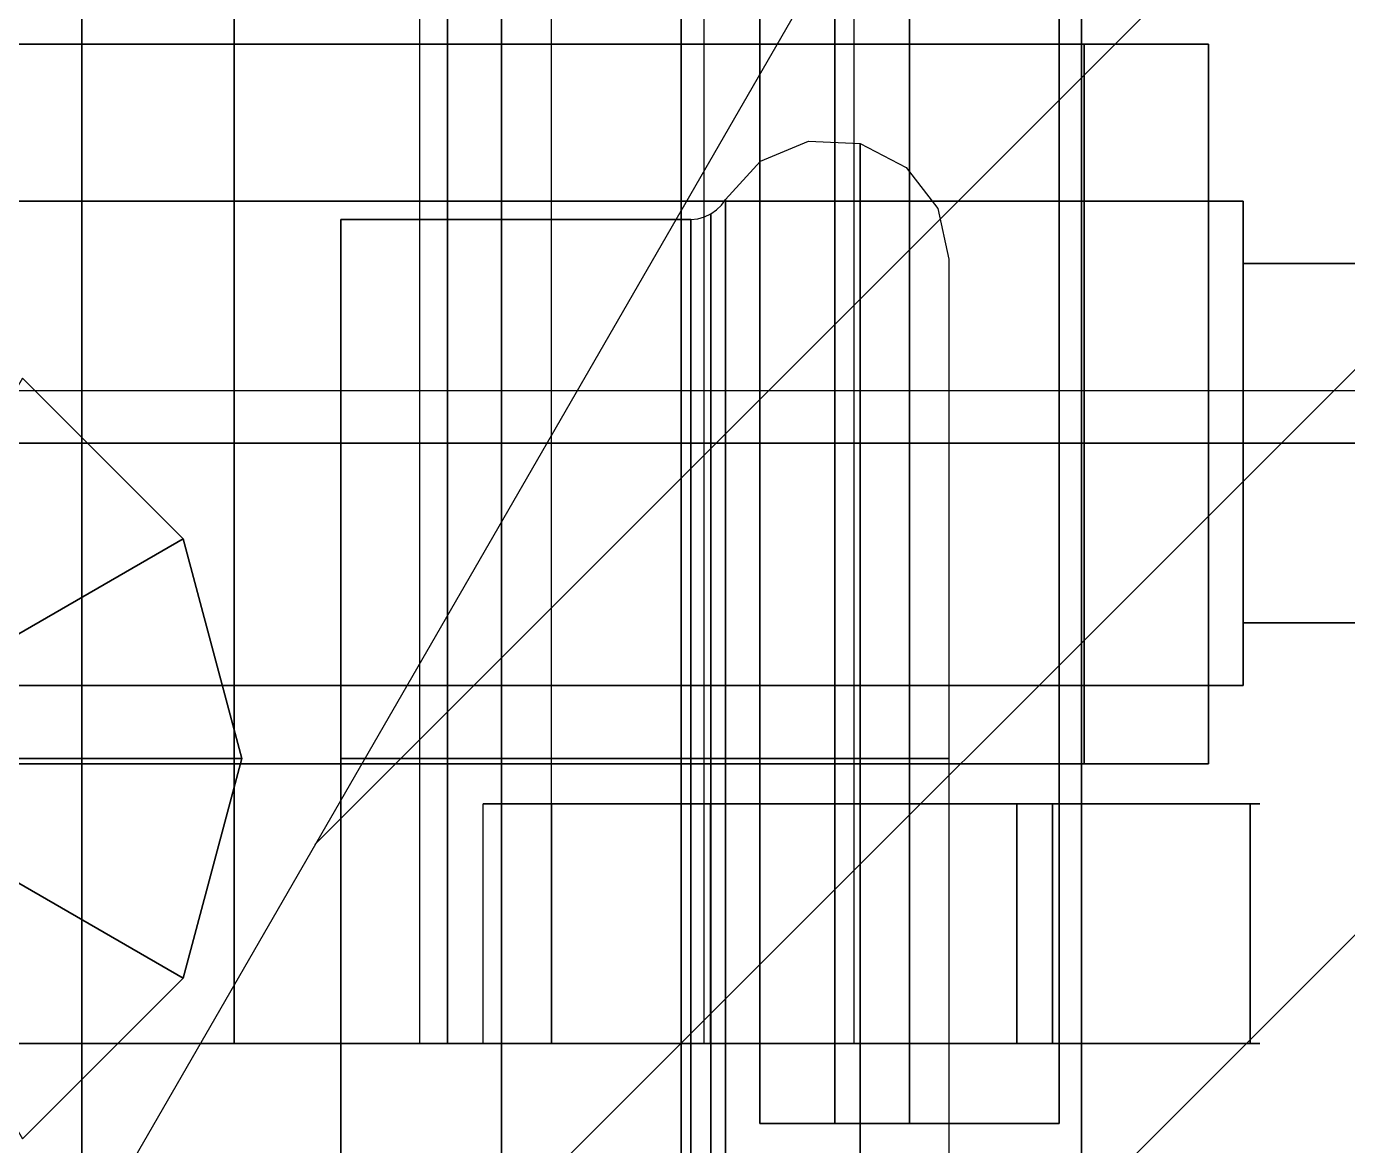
# Model space of a CAD drawing. Extents: x -1 to 1387, y -679 to 1.
# Drawn here: x 1204.41 to 1237.48, y -306.91 to -278.91 of the extents above; entities that cross this region are included whole.
import ezdxf

# ---------------------------------------------------------------- set-up
doc = ezdxf.new("R2010")
doc.units = 0
for name, color, linetype in [('PQ_200_3D', 1, 'Continuous'), ('PQ_204_3D', 7, 'Continuous'), ('PQ_BLUE_3D', 5, 'Continuous'), ('PQ_CON_CONDENSATION_INT', 7, 'Continuous'), ('PQ_CON_STEAM_INT', 7, 'Continuous')]:
    doc.layers.add(name, color=color, linetype=linetype)

# ---------------------------------------------------------------- blocks, each defined once
blk = doc.blocks.new('*X0')
at = {"color": 0}
for p, q in [((256.3393, 2206.5398), (262.8134, 2213.0139)), ((254.4075, 2203.1938), (263.331, 2212.1173)), ((255.2615, 2202.6336), (263.8487, 2211.2207))]:
    blk.add_line(p, q, dxfattribs=at)
blk = doc.blocks.new('CONDENSATION')
at = {"elevation": 1.1912}
blk.add_lwpolyline([(0, 2.5667), (-2.9445, -2.5333), (2.9445, -2.5333)], close=True, dxfattribs=at)
at = {"xscale": 0.4000000000000909, "yscale": 0.3999999999999773, "zscale": 0.4}
blk.add_blockref('*X0', (-104.5781, -883.5868, 1.1912), dxfattribs=at)
blk = doc.blocks.new('STEAM')
at = {"elevation": 0.0135}
blk.add_lwpolyline([(0, 2.5683), (-2.9445, -2.5317), (2.9445, -2.5317)], close=True, dxfattribs=at)

msp = doc.modelspace()

# ---------------------------------------------------------------- linework, layer by layer
at = {"layer": 'PQ_200_3D', "extrusion": (0, -1, 0)}
msp.add_circle((1226.513, 804.824, 306.353), 3.746, dxfattribs=at)
at = {"layer": 'PQ_200_3D'}
for points in [[(963.981, -224.719, 898.837), (1263.691, -224.719, 898.837), (1263.691, -589.719, 898.837), (963.981, -589.719, 898.837)], [(1263.691, -224.719, 848.886), (963.981, -224.719, 848.886), (963.981, -589.719, 848.886), (1263.691, -589.719, 848.886)], [(1224.64, -270.353, 801.58), (1226.513, -270.353, 801.078), (1226.513, -306.353, 801.078), (1224.64, -306.353, 801.58)], [(1217.556, -272.353, 786.849), (1214.247, -272.353, 774.496), (1214.247, -304.353, 774.496), (1217.556, -304.353, 786.849)], [(1225.117, -304.353, 784.188), (1221.371, -304.353, 770.207), (1221.371, -272.353, 770.207), (1225.117, -272.353, 784.188)], [(1217.556, -278.353, 786.849), (1225.117, -278.353, 784.188), (1225.117, -298.353, 784.188), (1217.556, -298.353, 786.849)], [(1233.992, -279.353, 809.54), (1123.026, -279.353, 836.582), (1123.026, -297.353, 836.582), (1233.992, -297.353, 809.54)], [(1189.02, -279.353, 808.16), (1230.888, -279.353, 797.957), (1230.888, -297.353, 797.957), (1189.02, -297.353, 808.16)], [(1230.888, -279.353, 797.957), (1233.992, -279.353, 809.54), (1233.992, -297.353, 809.54), (1230.888, -297.353, 797.957)], [(1234.863, -289.336, 746.485), (1196.821, -289.336, 746.485), (1196.821, -283.281, 742.988), (1234.863, -283.281, 742.988)], [(1234.863, -283.281, 742.988), (1196.821, -283.281, 742.988), (1196.821, -283.281, 735.996), (1234.863, -283.281, 735.996)], [(1234.863, -283.281, 735.996), (1196.821, -283.281, 735.996), (1196.821, -289.336, 732.5), (1234.863, -289.336, 732.5)], [(1234.863, -289.336, 739.492), (1234.863, -289.336, 746.485), (1234.863, -283.281, 742.988), (1234.863, -289.337, 739.492)], [(1234.863, -289.337, 739.492), (1234.863, -283.281, 742.988), (1234.863, -283.281, 735.996), (1234.863, -289.337, 739.492)], [(1234.863, -289.337, 739.492), (1234.863, -283.281, 735.996), (1234.863, -289.336, 732.5), (1234.863, -289.336, 739.493)], [(1212.283, -297.219, 389.372), (1212.283, -285.54, 382.629), (1212.283, -283.733, 389.372), (1212.283, -297.219, 389.372)], [(1212.283, -297.219, 389.372), (1212.283, -283.733, 389.372), (1212.283, -285.54, 396.115), (1212.283, -297.219, 389.372)], [(1212.283, -297.219, 389.372), (1212.283, -290.476, 377.692), (1212.283, -285.54, 382.629), (1212.283, -297.219, 389.372)], [(1212.283, -297.219, 389.372), (1212.283, -285.54, 396.115), (1212.283, -290.476, 401.052), (1212.283, -297.219, 389.372)], [(1198.819, -297.219, 420.312), (1208.336, -291.725, 420.312), (1204.313, -287.703, 420.312), (1198.819, -297.219, 420.312)], [(1234.863, -289.336, 732.5), (1196.821, -289.336, 732.5), (1196.821, -295.392, 735.996), (1234.863, -295.392, 735.996)], [(1234.863, -295.392, 742.988), (1196.821, -295.392, 742.988), (1196.821, -289.336, 746.485), (1234.863, -289.336, 746.485)], [(1234.863, -289.336, 739.493), (1234.863, -289.336, 732.5), (1234.863, -295.392, 735.996), (1234.863, -289.336, 739.492)], [(1234.863, -289.336, 739.492), (1234.863, -295.392, 735.996), (1234.863, -295.392, 742.988), (1234.863, -289.336, 739.492)], [(1234.863, -289.336, 739.492), (1234.863, -295.392, 742.988), (1234.863, -289.336, 746.485), (1234.863, -289.336, 739.492)], [(1212.283, -297.219, 389.372), (1212.283, -297.219, 375.885), (1212.283, -290.476, 377.692), (1212.283, -297.219, 389.372)], [(1212.283, -297.219, 389.372), (1212.283, -290.476, 401.052), (1212.283, -297.219, 402.859), (1212.283, -297.219, 389.372)], [(1198.819, -297.219, 420.312), (1209.808, -297.219, 420.312), (1208.336, -291.725, 420.312), (1198.819, -297.219, 420.312)], [(1234.863, -295.392, 735.996), (1196.821, -295.392, 735.996), (1196.821, -295.392, 742.988), (1234.863, -295.392, 742.988)], [(1198.819, -297.219, 420.312), (1204.313, -306.736, 420.312), (1208.336, -302.714, 420.312), (1198.819, -297.219, 420.312)], [(1198.819, -297.219, 420.312), (1208.336, -302.714, 420.312), (1209.808, -297.219, 420.312), (1198.819, -297.219, 420.312)], [(1212.283, -297.219, 389.372), (1212.283, -297.219, 402.859), (1212.283, -303.963, 401.052), (1212.283, -297.219, 389.372)], [(1212.283, -297.219, 389.372), (1212.283, -303.963, 401.052), (1212.283, -308.899, 396.115), (1212.283, -297.219, 389.372)], [(1212.283, -297.219, 389.372), (1212.283, -308.899, 396.115), (1212.283, -310.706, 389.372), (1212.283, -297.219, 389.372)], [(1212.283, -297.219, 389.372), (1212.283, -310.706, 389.372), (1212.283, -308.899, 382.629), (1212.283, -297.219, 389.372)], [(1212.283, -297.219, 389.372), (1212.283, -308.899, 382.629), (1212.283, -303.963, 377.692), (1212.283, -297.219, 389.372)], [(1212.283, -297.219, 389.372), (1212.283, -303.963, 377.692), (1212.283, -297.219, 375.885), (1212.283, -297.219, 389.372)], [(1217.556, -298.353, 786.849), (1217.556, -304.353, 786.849), (1215.846, -304.353, 792.047), (1215.846, -298.353, 792.047)], [(1215.846, -298.353, 792.047), (1221.529, -298.353, 813.256), (1221.529, -304.353, 813.256), (1215.846, -304.353, 792.047)], [(1225.117, -298.353, 784.188), (1225.117, -304.353, 784.188), (1229.197, -304.353, 787.834), (1229.197, -298.353, 787.834)], [(1229.197, -298.353, 787.834), (1229.197, -304.353, 787.834), (1235.039, -304.353, 809.636), (1235.039, -298.353, 809.636)], [(1217.556, -304.353, 786.849), (1225.117, -304.353, 784.188), (1221.371, -304.353, 770.207), (1214.247, -304.353, 774.496)]]:
    msp.add_3dface(points, dxfattribs=at)
for points, invisible_edges in [([(1223.269, -270.353, 806.697), (1222.767, -270.353, 804.824), (1222.767, -306.353, 804.824), (1223.269, -306.353, 806.697)], 8), ([(1222.767, -270.353, 804.824), (1223.269, -270.353, 802.951), (1223.269, -306.353, 802.951), (1222.767, -306.353, 804.824)], 2), ([(1224.64, -270.353, 808.069), (1223.269, -270.353, 806.697), (1223.269, -306.353, 806.697), (1224.64, -306.353, 808.069)], 10), ([(1223.269, -270.353, 802.951), (1224.64, -270.353, 801.58), (1224.64, -306.353, 801.58), (1223.269, -306.353, 802.951)], 8), ([(1226.513, -270.353, 808.57), (1224.64, -270.353, 808.069), (1224.64, -306.353, 808.069), (1226.513, -306.353, 808.57)], 2), ([(1228.386, -270.353, 808.069), (1226.513, -270.353, 808.57), (1226.513, -306.353, 808.57), (1228.386, -306.353, 808.069)], 8), ([(1226.513, -270.353, 801.078), (1228.386, -270.353, 801.58), (1228.386, -306.353, 801.58), (1226.513, -306.353, 801.078)], 2), ([(1229.757, -270.353, 806.697), (1228.386, -270.353, 808.069), (1228.386, -306.353, 808.069), (1229.757, -306.353, 806.697)], 10), ([(1228.386, -270.353, 801.58), (1229.757, -270.353, 802.951), (1229.757, -306.353, 802.951), (1228.386, -306.353, 801.58)], 10), ([(1230.259, -270.353, 804.824), (1229.757, -270.353, 806.697), (1229.757, -306.353, 806.697), (1230.259, -306.353, 804.824)], 2), ([(1229.757, -270.353, 802.951), (1230.259, -270.353, 804.824), (1230.259, -306.353, 804.824), (1229.757, -306.353, 802.951)], 8), ([(1203.116, -272.353, 764.948), (1204.513, -272.353, 765.178), (1204.513, -304.353, 765.178), (1203.116, -304.353, 764.948)], 10), ([(1204.002, -304.353, 756.879), (1205.959, -304.353, 756.985), (1205.959, -272.353, 756.985), (1204.002, -272.353, 756.879)], 2), ([(1204.513, -272.353, 765.178), (1205.877, -272.353, 765.56), (1205.877, -304.353, 765.56), (1204.513, -304.353, 765.178)], 10), ([(1205.877, -272.353, 765.56), (1207.191, -272.353, 766.087), (1207.191, -304.353, 766.087), (1205.877, -304.353, 765.56)], 10), ([(1205.959, -304.353, 756.985), (1207.894, -304.353, 757.305), (1207.894, -272.353, 757.305), (1205.959, -272.353, 756.985)], 10), ([(1207.191, -272.353, 766.087), (1208.439, -272.353, 766.755), (1208.439, -304.353, 766.755), (1207.191, -304.353, 766.087)], 10), ([(1207.894, -304.353, 757.305), (1209.782, -304.353, 757.833), (1209.782, -272.353, 757.833), (1207.894, -272.353, 757.305)], 10), ([(1208.439, -272.353, 766.755), (1209.608, -272.353, 767.554), (1209.608, -304.353, 767.554), (1208.439, -304.353, 766.755)], 8), ([(1209.608, -272.353, 767.554), (1210.683, -272.353, 768.476), (1210.683, -304.353, 768.476), (1209.608, -304.353, 767.554)], 2), ([(1209.782, -304.353, 757.833), (1211.601, -304.353, 758.563), (1211.601, -272.353, 758.563), (1209.782, -272.353, 757.833)], 10), ([(1210.683, -272.353, 768.476), (1211.651, -272.353, 769.51), (1211.651, -304.353, 769.51), (1210.683, -304.353, 768.476)], 10), ([(1211.601, -304.353, 758.563), (1213.33, -304.353, 759.488), (1213.33, -272.353, 759.488), (1211.601, -272.353, 758.563)], 10), ([(1211.651, -272.353, 769.51), (1212.5, -272.353, 770.643), (1212.5, -304.353, 770.643), (1211.651, -304.353, 769.51)], 10), ([(1212.5, -272.353, 770.643), (1213.222, -272.353, 771.861), (1213.222, -304.353, 771.861), (1212.5, -304.353, 770.643)], 10), ([(1213.222, -272.353, 771.861), (1213.806, -272.353, 773.151), (1213.806, -304.353, 773.151), (1213.222, -304.353, 771.861)], 10), ([(1213.33, -304.353, 759.488), (1214.948, -304.353, 760.595), (1214.948, -272.353, 760.595), (1213.33, -272.353, 759.488)], 8), ([(1213.806, -272.353, 773.151), (1214.247, -272.353, 774.496), (1214.247, -304.353, 774.496), (1213.806, -304.353, 773.151)], 8), ([(1214.948, -304.353, 760.595), (1216.437, -304.353, 761.871), (1216.437, -272.353, 761.871), (1214.948, -272.353, 760.595)], 2), ([(1216.437, -304.353, 761.871), (1217.777, -304.353, 763.302), (1217.777, -272.353, 763.302), (1216.437, -272.353, 761.871)], 10), ([(1217.777, -304.353, 763.302), (1218.953, -304.353, 764.87), (1218.953, -272.353, 764.87), (1217.777, -272.353, 763.302)], 10), ([(1218.953, -304.353, 764.87), (1219.952, -304.353, 766.558), (1219.952, -272.353, 766.558), (1218.953, -272.353, 764.87)], 10), ([(1219.952, -304.353, 766.558), (1220.761, -304.353, 768.343), (1220.761, -272.353, 768.343), (1219.952, -272.353, 766.558)], 10), ([(1220.761, -304.353, 768.343), (1221.371, -304.353, 770.207), (1221.371, -272.353, 770.207), (1220.761, -272.353, 768.343)], 8), ([(1123.026, -279.353, 836.582), (1181.502, -279.353, 809.992), (1230.888, -279.353, 797.957), (1233.992, -279.353, 809.54)], 15), ([(1222.784, -282.277, 389.372), (1223.983, -281.78, 389.372), (1223.983, -283.849, 397.092), (1222.784, -284.279, 396.843)], 14), ([(1222.784, -282.277, 389.372), (1223.983, -281.78, 389.372), (1223.983, -283.849, 381.652), (1222.784, -284.279, 381.901)], 14), ([(1223.983, -281.78, 389.372), (1225.279, -281.837, 389.372), (1225.279, -283.898, 397.063), (1223.983, -283.849, 397.092)], 12), ([(1223.983, -281.78, 389.372), (1225.279, -281.837, 389.372), (1225.279, -283.898, 381.681), (1223.983, -283.849, 381.652)], 12), ([(1225.279, -281.837, 389.372), (1226.43, -282.436, 389.372), (1226.43, -284.417, 396.764), (1225.279, -283.898, 397.063)], 6), ([(1225.279, -281.837, 389.372), (1226.43, -282.436, 389.372), (1226.43, -284.417, 381.98), (1225.279, -283.898, 381.681)], 6), ([(1221.908, -283.233, 389.372), (1222.784, -282.277, 389.372), (1222.784, -284.279, 396.843), (1221.908, -285.107, 396.365)], 6), ([(1221.908, -283.233, 389.372), (1222.784, -282.277, 389.372), (1222.784, -284.279, 381.901), (1221.908, -285.107, 382.379)], 6), ([(1226.43, -282.436, 389.372), (1227.219, -283.465, 389.372), (1227.219, -285.308, 396.249), (1226.43, -284.417, 396.764)], 14), ([(1226.43, -282.436, 389.372), (1227.219, -283.465, 389.372), (1227.219, -285.308, 382.495), (1226.43, -284.417, 381.98)], 14), ([(1221.808, -283.376, 389.372), (1221.908, -283.233, 389.372), (1221.908, -285.107, 396.365), (1221.808, -285.231, 396.294)], 12), ([(1221.808, -283.376, 389.372), (1221.908, -283.233, 389.372), (1221.908, -285.107, 382.379), (1221.808, -285.231, 382.45)], 12), ([(1221.216, -283.718, 389.372), (1221.384, -283.673, 389.372), (1221.384, -285.488, 396.145), (1221.216, -285.527, 396.123)], 14), ([(1221.216, -283.718, 389.372), (1221.384, -283.673, 389.372), (1221.384, -285.488, 382.599), (1221.216, -285.527, 382.621)], 14), ([(1221.384, -283.673, 389.372), (1221.542, -283.599, 389.372), (1221.542, -285.424, 396.182), (1221.384, -285.488, 396.145)], 12), ([(1221.384, -283.673, 389.372), (1221.542, -283.599, 389.372), (1221.542, -285.424, 382.562), (1221.384, -285.488, 382.599)], 12), ([(1221.542, -283.599, 389.372), (1221.685, -283.499, 389.372), (1221.685, -285.337, 396.232), (1221.542, -285.424, 396.182)], 6), ([(1221.542, -283.599, 389.372), (1221.685, -283.499, 389.372), (1221.685, -285.337, 382.512), (1221.542, -285.424, 382.562)], 6), ([(1221.685, -283.499, 389.372), (1221.808, -283.376, 389.372), (1221.808, -285.231, 396.294), (1221.685, -285.337, 396.232)], 14), ([(1221.685, -283.499, 389.372), (1221.808, -283.376, 389.372), (1221.808, -285.231, 382.45), (1221.685, -285.337, 382.512)], 14), ([(1227.219, -283.465, 389.372), (1227.5, -284.732, 389.372), (1227.5, -286.405, 395.616), (1227.219, -285.308, 396.249)], 12), ([(1227.219, -283.465, 389.372), (1227.5, -284.732, 389.372), (1227.5, -286.405, 383.128), (1227.219, -285.308, 382.495)], 12), ([(1212.283, -285.54, 382.629), (1221.043, -285.54, 382.629), (1221.043, -283.733, 389.372), (1212.283, -283.733, 389.372)], 1), ([(1212.283, -283.733, 389.372), (1221.043, -283.733, 389.372), (1221.043, -285.54, 396.115), (1212.283, -285.54, 396.115)], 4), ([(1221.043, -283.733, 389.372), (1221.216, -283.718, 389.372), (1221.216, -285.527, 396.123), (1221.043, -285.54, 396.115)], 6), ([(1221.043, -283.733, 389.372), (1221.216, -283.718, 389.372), (1221.216, -285.527, 382.621), (1221.043, -285.54, 382.629)], 6), ([(1222.784, -284.279, 396.843), (1223.983, -283.849, 397.092), (1223.983, -289.5, 402.743), (1222.784, -289.748, 402.313)], 15), ([(1222.784, -284.279, 381.901), (1223.983, -283.849, 381.652), (1223.983, -289.5, 376.001), (1222.784, -289.748, 376.431)], 15), ([(1223.983, -283.849, 397.092), (1225.279, -283.898, 397.063), (1225.279, -289.528, 402.694), (1223.983, -289.5, 402.743)], 13), ([(1223.983, -283.849, 381.652), (1225.279, -283.898, 381.681), (1225.279, -289.528, 376.05), (1223.983, -289.5, 376.001)], 13), ([(1225.279, -283.898, 397.063), (1226.43, -284.417, 396.764), (1226.43, -289.828, 402.175), (1225.279, -289.528, 402.694)], 7), ([(1225.279, -283.898, 381.681), (1226.43, -284.417, 381.98), (1226.43, -289.828, 376.569), (1225.279, -289.528, 376.05)], 7), ([(1221.908, -285.107, 396.365), (1222.784, -284.279, 396.843), (1222.784, -289.748, 402.313), (1221.908, -290.226, 401.484)], 7), ([(1221.908, -285.107, 382.379), (1222.784, -284.279, 381.901), (1222.784, -289.748, 376.431), (1221.908, -290.226, 377.26)], 7), ([(1226.43, -284.417, 396.764), (1227.219, -285.308, 396.249), (1227.219, -290.342, 401.284), (1226.43, -289.828, 402.175)], 15), ([(1226.43, -284.417, 381.98), (1227.219, -285.308, 382.495), (1227.219, -290.342, 377.461), (1226.43, -289.828, 376.569)], 15), ([(1234.863, -289.337, 739.492), (1234.863, -285.443, 741.74), (1234.863, -284.841, 739.492), (1234.863, -289.337, 739.492)], 15), ([(1234.863, -289.337, 739.492), (1234.863, -284.841, 739.492), (1234.863, -285.443, 737.244), (1234.863, -289.337, 739.492)], 15), ([(1221.685, -285.337, 396.232), (1221.808, -285.231, 396.294), (1221.808, -290.298, 401.361), (1221.685, -290.359, 401.254)], 15), ([(1221.685, -285.337, 382.512), (1221.808, -285.231, 382.45), (1221.808, -290.298, 377.383), (1221.685, -290.359, 377.49)], 15), ([(1221.808, -285.231, 396.294), (1221.908, -285.107, 396.365), (1221.908, -290.226, 401.484), (1221.808, -290.298, 401.361)], 13), ([(1221.808, -285.231, 382.45), (1221.908, -285.107, 382.379), (1221.908, -290.226, 377.26), (1221.808, -290.298, 377.383)], 13), ([(1227.219, -285.308, 396.249), (1227.5, -286.405, 395.616), (1227.5, -290.976, 400.187), (1227.219, -290.342, 401.284)], 13), ([(1227.219, -285.308, 382.495), (1227.5, -286.405, 383.128), (1227.5, -290.976, 378.557), (1227.219, -290.342, 377.461)], 13), ([(1212.283, -290.476, 377.692), (1221.043, -290.476, 377.692), (1221.043, -285.54, 382.629), (1212.283, -285.54, 382.629)], 5), ([(1212.283, -285.54, 396.115), (1221.043, -285.54, 396.115), (1221.043, -290.476, 401.052), (1212.283, -290.476, 401.052)], 5), ([(1221.043, -285.54, 396.115), (1221.216, -285.527, 396.123), (1221.216, -290.469, 401.065), (1221.043, -290.476, 401.052)], 7), ([(1221.043, -285.54, 382.629), (1221.216, -285.527, 382.621), (1221.216, -290.469, 377.679), (1221.043, -290.476, 377.692)], 7), ([(1221.216, -285.527, 396.123), (1221.384, -285.488, 396.145), (1221.384, -290.446, 401.104), (1221.216, -290.469, 401.065)], 15), ([(1221.216, -285.527, 382.621), (1221.384, -285.488, 382.599), (1221.384, -290.446, 377.64), (1221.216, -290.469, 377.679)], 15), ([(1221.384, -285.488, 396.145), (1221.542, -285.424, 396.182), (1221.542, -290.409, 401.168), (1221.384, -290.446, 401.104)], 13), ([(1221.384, -285.488, 382.599), (1221.542, -285.424, 382.562), (1221.542, -290.409, 377.576), (1221.384, -290.446, 377.64)], 13), ([(1221.542, -285.424, 396.182), (1221.685, -285.337, 396.232), (1221.685, -290.359, 401.254), (1221.542, -290.409, 401.168)], 7), ([(1221.542, -285.424, 382.562), (1221.685, -285.337, 382.512), (1221.685, -290.359, 377.49), (1221.542, -290.409, 377.576)], 7), ([(1234.863, -289.337, 739.492), (1234.863, -287.089, 743.385), (1234.863, -285.443, 741.74), (1234.863, -289.337, 739.492)], 15), ([(1234.863, -289.337, 739.492), (1234.863, -285.443, 737.244), (1234.863, -287.089, 735.599), (1234.863, -289.337, 739.493)], 15), ([(1234.863, -289.336, 739.492), (1234.863, -289.336, 743.988), (1234.863, -287.089, 743.385), (1234.863, -289.337, 739.492)], 15), ([(1234.863, -289.337, 739.493), (1234.863, -287.089, 735.599), (1234.863, -289.336, 734.997), (1234.863, -289.336, 739.493)], 15), ([(1208.336, -291.725, 405.326), (1198.819, -297.219, 405.326), (1198.819, -297.219, 405.326), (1204.313, -287.703, 405.326)], 15), ([(1208.336, -291.725, 420.312), (1208.336, -291.725, 405.326), (1204.313, -287.703, 405.326), (1204.313, -287.703, 420.312)], 5), ([(1222.784, -289.748, 402.313), (1223.983, -289.5, 402.743), (1223.983, -297.219, 404.811), (1222.784, -297.219, 404.315)], 11), ([(1222.784, -289.748, 376.431), (1223.983, -289.5, 376.001), (1223.983, -297.219, 373.933), (1222.784, -297.219, 374.429)], 11), ([(1223.983, -289.5, 402.743), (1225.279, -289.528, 402.694), (1225.279, -297.219, 404.755), (1223.983, -297.219, 404.811)], 9), ([(1223.983, -289.5, 376.001), (1225.279, -289.528, 376.05), (1225.279, -297.219, 373.99), (1223.983, -297.219, 373.933)], 9), ([(1225.279, -289.528, 402.694), (1226.43, -289.828, 402.175), (1226.43, -297.219, 404.156), (1225.279, -297.219, 404.755)], 3), ([(1225.279, -289.528, 376.05), (1226.43, -289.828, 376.569), (1226.43, -297.219, 374.589), (1225.279, -297.219, 373.99)], 3), ([(1234.863, -289.336, 739.493), (1234.863, -289.336, 734.997), (1234.863, -291.584, 735.599), (1234.863, -289.336, 739.493)], 15), ([(1234.863, -289.336, 739.493), (1234.863, -291.584, 735.599), (1234.863, -293.23, 737.244), (1234.863, -289.336, 739.492)], 15), ([(1234.863, -289.336, 739.492), (1234.863, -293.23, 737.244), (1234.863, -293.832, 739.492), (1234.863, -289.336, 739.492)], 15), ([(1234.863, -289.336, 739.492), (1234.863, -293.832, 739.492), (1234.863, -293.23, 741.74), (1234.863, -289.336, 739.492)], 15), ([(1234.863, -289.336, 739.492), (1234.863, -293.23, 741.74), (1234.863, -291.584, 743.385), (1234.863, -289.336, 739.492)], 15), ([(1234.863, -289.336, 739.492), (1234.863, -291.584, 743.385), (1234.863, -289.336, 743.988), (1234.863, -289.336, 739.492)], 15), ([(1221.908, -290.226, 401.484), (1222.784, -289.748, 402.313), (1222.784, -297.219, 404.315), (1221.908, -297.219, 403.358)], 3), ([(1221.908, -290.226, 377.26), (1222.784, -289.748, 376.431), (1222.784, -297.219, 374.429), (1221.908, -297.219, 375.386)], 3), ([(1226.43, -289.828, 402.175), (1227.219, -290.342, 401.284), (1227.219, -297.219, 403.126), (1226.43, -297.219, 404.156)], 11), ([(1226.43, -289.828, 376.569), (1227.219, -290.342, 377.461), (1227.219, -297.219, 375.618), (1226.43, -297.219, 374.589)], 11), ([(1221.808, -290.298, 401.361), (1221.908, -290.226, 401.484), (1221.908, -297.219, 403.358), (1221.808, -297.219, 403.216)], 9), ([(1221.808, -290.298, 377.383), (1221.908, -290.226, 377.26), (1221.908, -297.219, 375.386), (1221.808, -297.219, 375.529)], 9), ([(1212.283, -297.219, 375.885), (1221.043, -297.219, 375.885), (1221.043, -290.476, 377.692), (1212.283, -290.476, 377.692)], 4), ([(1212.283, -290.476, 401.052), (1221.043, -290.476, 401.052), (1221.043, -297.219, 402.859), (1212.283, -297.219, 402.859)], 1), ([(1221.043, -290.476, 401.052), (1221.216, -290.469, 401.065), (1221.216, -297.219, 402.874), (1221.043, -297.219, 402.859)], 3), ([(1221.043, -290.476, 377.692), (1221.216, -290.469, 377.679), (1221.216, -297.219, 375.87), (1221.043, -297.219, 375.885)], 3), ([(1221.216, -290.469, 401.065), (1221.384, -290.446, 401.104), (1221.384, -297.219, 402.919), (1221.216, -297.219, 402.874)], 11), ([(1221.216, -290.469, 377.679), (1221.384, -290.446, 377.64), (1221.384, -297.219, 375.825), (1221.216, -297.219, 375.87)], 11), ([(1221.384, -290.446, 401.104), (1221.542, -290.409, 401.168), (1221.542, -297.219, 402.993), (1221.384, -297.219, 402.919)], 9), ([(1221.384, -290.446, 377.64), (1221.542, -290.409, 377.576), (1221.542, -297.219, 375.752), (1221.384, -297.219, 375.825)], 9), ([(1221.542, -290.409, 401.168), (1221.685, -290.359, 401.254), (1221.685, -297.219, 403.092), (1221.542, -297.219, 402.993)], 3), ([(1221.542, -290.409, 377.576), (1221.685, -290.359, 377.49), (1221.685, -297.219, 375.652), (1221.542, -297.219, 375.752)], 3), ([(1221.685, -290.359, 401.254), (1221.808, -290.298, 401.361), (1221.808, -297.219, 403.216), (1221.685, -297.219, 403.092)], 11), ([(1221.685, -290.359, 377.49), (1221.808, -290.298, 377.383), (1221.808, -297.219, 375.529), (1221.685, -297.219, 375.652)], 11), ([(1227.219, -290.342, 401.284), (1227.5, -290.976, 400.187), (1227.5, -297.219, 401.86), (1227.219, -297.219, 403.126)], 9), ([(1227.219, -290.342, 377.461), (1227.5, -290.976, 378.557), (1227.5, -297.219, 376.884), (1227.219, -297.219, 375.618)], 9), ([(1209.808, -297.219, 405.326), (1198.819, -297.219, 405.326), (1198.819, -297.219, 405.326), (1208.336, -291.725, 405.326)], 15), ([(1209.808, -297.219, 420.312), (1209.808, -297.219, 405.326), (1208.336, -291.725, 405.326), (1208.336, -291.725, 420.312)], 4), ([(1204.313, -306.736, 405.326), (1198.819, -297.219, 405.326), (1198.819, -297.219, 405.326), (1208.336, -302.714, 405.326)], 15), ([(1208.336, -302.714, 405.326), (1198.819, -297.219, 405.326), (1198.819, -297.219, 405.326), (1209.808, -297.219, 405.326)], 15), ([(1208.336, -302.714, 420.312), (1208.336, -302.714, 405.326), (1209.808, -297.219, 405.326), (1209.808, -297.219, 420.312)], 1), ([(1212.283, -297.219, 402.859), (1221.043, -297.219, 402.859), (1221.043, -303.963, 401.052), (1212.283, -303.963, 401.052)], 4), ([(1212.283, -303.963, 377.692), (1221.043, -303.963, 377.692), (1221.043, -297.219, 375.885), (1212.283, -297.219, 375.885)], 1), ([(1221.043, -297.219, 402.859), (1221.216, -297.219, 402.874), (1221.216, -303.97, 401.065), (1221.043, -303.963, 401.052)], 6), ([(1221.043, -297.219, 375.885), (1221.216, -297.219, 375.87), (1221.216, -303.97, 377.679), (1221.043, -303.963, 377.692)], 6), ([(1221.216, -297.219, 402.874), (1221.384, -297.219, 402.919), (1221.384, -303.993, 401.104), (1221.216, -303.97, 401.065)], 14), ([(1221.216, -297.219, 375.87), (1221.384, -297.219, 375.825), (1221.384, -303.993, 377.64), (1221.216, -303.97, 377.679)], 14), ([(1221.384, -297.219, 402.919), (1221.542, -297.219, 402.993), (1221.542, -304.03, 401.168), (1221.384, -303.993, 401.104)], 12), ([(1221.384, -297.219, 375.825), (1221.542, -297.219, 375.752), (1221.542, -304.03, 377.576), (1221.384, -303.993, 377.64)], 12), ([(1221.542, -297.219, 402.993), (1221.685, -297.219, 403.092), (1221.685, -304.08, 401.254), (1221.542, -304.03, 401.168)], 6), ([(1221.542, -297.219, 375.752), (1221.685, -297.219, 375.652), (1221.685, -304.08, 377.49), (1221.542, -304.03, 377.576)], 6), ([(1221.685, -297.219, 403.092), (1221.808, -297.219, 403.216), (1221.808, -304.141, 401.361), (1221.685, -304.08, 401.254)], 14), ([(1221.685, -297.219, 375.652), (1221.808, -297.219, 375.529), (1221.808, -304.141, 377.383), (1221.685, -304.08, 377.49)], 14), ([(1221.808, -297.219, 403.216), (1221.908, -297.219, 403.358), (1221.908, -304.213, 401.484), (1221.808, -304.141, 401.361)], 12), ([(1221.808, -297.219, 375.529), (1221.908, -297.219, 375.386), (1221.908, -304.213, 377.26), (1221.808, -304.141, 377.383)], 12), ([(1221.908, -297.219, 403.358), (1222.784, -297.219, 404.315), (1222.784, -304.691, 402.313), (1221.908, -304.213, 401.484)], 6), ([(1221.908, -297.219, 375.386), (1222.784, -297.219, 374.429), (1222.784, -304.691, 376.431), (1221.908, -304.213, 377.26)], 6), ([(1222.784, -297.219, 404.315), (1223.983, -297.219, 404.811), (1223.983, -304.939, 402.743), (1222.784, -304.691, 402.313)], 14), ([(1222.784, -297.219, 374.429), (1223.983, -297.219, 373.933), (1223.983, -304.939, 376.001), (1222.784, -304.691, 376.431)], 14), ([(1223.983, -297.219, 404.811), (1225.279, -297.219, 404.755), (1225.279, -304.911, 402.694), (1223.983, -304.939, 402.743)], 12), ([(1223.983, -297.219, 373.933), (1225.279, -297.219, 373.99), (1225.279, -304.911, 376.05), (1223.983, -304.939, 376.001)], 12), ([(1225.279, -297.219, 404.755), (1226.43, -297.219, 404.156), (1226.43, -304.611, 402.175), (1225.279, -304.911, 402.694)], 6), ([(1225.279, -297.219, 373.99), (1226.43, -297.219, 374.589), (1226.43, -304.611, 376.569), (1225.279, -304.911, 376.05)], 6), ([(1226.43, -297.219, 404.156), (1227.219, -297.219, 403.126), (1227.219, -304.097, 401.284), (1226.43, -304.611, 402.175)], 14), ([(1226.43, -297.219, 374.589), (1227.219, -297.219, 375.618), (1227.219, -304.097, 377.461), (1226.43, -304.611, 376.569)], 14), ([(1227.219, -297.219, 403.126), (1227.5, -297.219, 401.86), (1227.5, -303.463, 400.187), (1227.219, -304.097, 401.284)], 12), ([(1227.219, -297.219, 375.618), (1227.5, -297.219, 376.884), (1227.5, -303.463, 378.557), (1227.219, -304.097, 377.461)], 12), ([(1123.026, -297.353, 836.582), (1181.502, -297.353, 809.992), (1230.888, -297.353, 797.957), (1233.992, -297.353, 809.54)], 15), ([(1215.846, -298.353, 792.047), (1229.197, -298.353, 787.834), (1225.117, -298.353, 784.188), (1217.556, -298.353, 786.849)], 1), ([(1215.846, -298.353, 792.047), (1229.197, -298.353, 787.834), (1235.039, -298.353, 809.636), (1221.529, -298.353, 813.256)], 5), ([(1222.228, -304.353, 814.942), (1221.529, -304.353, 813.256), (1221.529, -298.353, 813.256), (1222.228, -298.353, 814.942)], 8), ([(1221.529, -298.353, 813.256), (1222.228, -298.353, 814.942), (1228.284, -298.353, 811.446)], 10), ([(1223.339, -304.353, 816.391), (1222.228, -304.353, 814.942), (1222.228, -298.353, 814.942), (1223.339, -298.353, 816.391)], 10), ([(1222.228, -298.353, 814.942), (1223.339, -298.353, 816.391), (1228.284, -298.353, 811.446)], 10), ([(1224.788, -304.353, 817.502), (1223.339, -304.353, 816.391), (1223.339, -298.353, 816.391), (1224.788, -298.353, 817.502)], 10), ([(1223.339, -298.353, 816.391), (1224.788, -298.353, 817.502), (1228.284, -298.353, 811.446)], 10), ([(1226.474, -304.353, 818.201), (1224.788, -304.353, 817.502), (1224.788, -298.353, 817.502), (1226.474, -298.353, 818.201)], 10), ([(1224.788, -298.353, 817.502), (1226.474, -298.353, 818.201), (1228.284, -298.353, 811.446)], 10), ([(1228.284, -304.353, 818.439), (1226.474, -304.353, 818.201), (1226.474, -298.353, 818.201), (1228.284, -298.353, 818.439)], 10), ([(1226.474, -298.353, 818.201), (1228.284, -298.353, 818.439), (1228.284, -298.353, 811.446)], 10), ([(1230.094, -304.353, 818.201), (1228.284, -304.353, 818.439), (1228.284, -298.353, 818.439), (1230.094, -298.353, 818.201)], 2), ([(1228.284, -298.353, 818.439), (1230.094, -298.353, 818.201), (1228.284, -298.353, 811.446)], 10), ([(1230.094, -298.353, 818.201), (1231.781, -298.353, 817.502), (1228.284, -298.353, 811.446)], 10), ([(1231.781, -298.353, 817.502), (1233.229, -298.353, 816.391), (1228.284, -298.353, 811.446)], 10), ([(1233.229, -298.353, 816.391), (1234.34, -298.353, 814.942), (1228.284, -298.353, 811.446)], 10), ([(1234.34, -298.353, 814.942), (1235.039, -298.353, 813.256), (1228.284, -298.353, 811.446)], 10), ([(1235.039, -298.353, 813.256), (1235.277, -298.353, 811.446), (1228.284, -298.353, 811.446)], 10), ([(1235.277, -298.353, 811.446), (1235.039, -298.353, 809.636), (1228.284, -298.353, 811.446)], 10), ([(1231.781, -304.353, 817.502), (1230.094, -304.353, 818.201), (1230.094, -298.353, 818.201), (1231.781, -298.353, 817.502)], 8), ([(1233.229, -304.353, 816.391), (1231.781, -304.353, 817.502), (1231.781, -298.353, 817.502), (1233.229, -298.353, 816.391)], 10), ([(1234.34, -304.353, 814.942), (1233.229, -304.353, 816.391), (1233.229, -298.353, 816.391), (1234.34, -298.353, 814.942)], 10), ([(1235.039, -304.353, 813.256), (1234.34, -304.353, 814.942), (1234.34, -298.353, 814.942), (1235.039, -298.353, 813.256)], 10), ([(1235.039, -304.353, 809.636), (1235.277, -304.353, 811.446), (1235.277, -298.353, 811.446), (1235.039, -298.353, 809.636)], 2), ([(1235.277, -304.353, 811.446), (1235.039, -304.353, 813.256), (1235.039, -298.353, 813.256), (1235.277, -298.353, 811.446)], 10), ([(1204.313, -306.736, 420.312), (1204.313, -306.736, 405.326), (1208.336, -302.714, 405.326), (1208.336, -302.714, 420.312)], 5), ([(1227.219, -304.097, 401.284), (1227.5, -303.463, 400.187), (1227.5, -308.034, 395.616), (1227.219, -309.131, 396.249)], 13), ([(1227.219, -304.097, 377.461), (1227.5, -303.463, 378.557), (1227.5, -308.034, 383.128), (1227.219, -309.131, 382.495)], 13), ([(1212.283, -303.963, 401.052), (1221.043, -303.963, 401.052), (1221.043, -308.899, 396.115), (1212.283, -308.899, 396.115)], 5), ([(1212.283, -308.899, 382.629), (1221.043, -308.899, 382.629), (1221.043, -303.963, 377.692), (1212.283, -303.963, 377.692)], 5), ([(1221.043, -303.963, 401.052), (1221.216, -303.97, 401.065), (1221.216, -308.912, 396.123), (1221.043, -308.899, 396.115)], 7), ([(1221.043, -303.963, 377.692), (1221.216, -303.97, 377.679), (1221.216, -308.912, 382.621), (1221.043, -308.899, 382.629)], 7), ([(1221.216, -303.97, 401.065), (1221.384, -303.993, 401.104), (1221.384, -308.951, 396.145), (1221.216, -308.912, 396.123)], 15), ([(1221.216, -303.97, 377.679), (1221.384, -303.993, 377.64), (1221.384, -308.951, 382.599), (1221.216, -308.912, 382.621)], 15), ([(1221.384, -303.993, 401.104), (1221.542, -304.03, 401.168), (1221.542, -309.015, 396.182), (1221.384, -308.951, 396.145)], 13), ([(1221.384, -303.993, 377.64), (1221.542, -304.03, 377.576), (1221.542, -309.015, 382.562), (1221.384, -308.951, 382.599)], 13), ([(1221.542, -304.03, 401.168), (1221.685, -304.08, 401.254), (1221.685, -309.102, 396.232), (1221.542, -309.015, 396.182)], 7), ([(1221.542, -304.03, 377.576), (1221.685, -304.08, 377.49), (1221.685, -309.102, 382.512), (1221.542, -309.015, 382.562)], 7), ([(1221.685, -304.08, 401.254), (1221.808, -304.141, 401.361), (1221.808, -309.208, 396.294), (1221.685, -309.102, 396.232)], 15), ([(1221.685, -304.08, 377.49), (1221.808, -304.141, 377.383), (1221.808, -309.208, 382.45), (1221.685, -309.102, 382.512)], 15), ([(1221.808, -304.141, 401.361), (1221.908, -304.213, 401.484), (1221.908, -309.332, 396.365), (1221.808, -309.208, 396.294)], 13), ([(1221.808, -304.141, 377.383), (1221.908, -304.213, 377.26), (1221.908, -309.332, 382.379), (1221.808, -309.208, 382.45)], 13), ([(1226.43, -304.611, 402.175), (1227.219, -304.097, 401.284), (1227.219, -309.131, 396.249), (1226.43, -310.022, 396.764)], 15), ([(1226.43, -304.611, 376.569), (1227.219, -304.097, 377.461), (1227.219, -309.131, 382.495), (1226.43, -310.022, 381.98)], 15), ([(1201.702, -304.353, 764.871), (1203.116, -304.353, 764.948), (1205.959, -304.353, 756.985), (1204.002, -304.353, 756.879)], 2), ([(1203.116, -304.353, 764.948), (1204.513, -304.353, 765.178), (1207.894, -304.353, 757.305), (1205.959, -304.353, 756.985)], 10), ([(1204.513, -304.353, 765.178), (1205.877, -304.353, 765.56), (1209.782, -304.353, 757.833), (1207.894, -304.353, 757.305)], 10), ([(1205.877, -304.353, 765.56), (1207.191, -304.353, 766.087), (1211.601, -304.353, 758.563), (1209.782, -304.353, 757.833)], 10), ([(1207.191, -304.353, 766.087), (1208.439, -304.353, 766.755), (1213.33, -304.353, 759.488), (1211.601, -304.353, 758.563)], 10), ([(1208.439, -304.353, 766.755), (1209.608, -304.353, 767.554), (1214.948, -304.353, 760.595), (1213.33, -304.353, 759.488)], 8), ([(1209.608, -304.353, 767.554), (1210.683, -304.353, 768.476), (1216.437, -304.353, 761.871), (1214.948, -304.353, 760.595)], 2), ([(1210.683, -304.353, 768.476), (1211.651, -304.353, 769.51), (1217.777, -304.353, 763.302), (1216.437, -304.353, 761.871)], 10), ([(1211.651, -304.353, 769.51), (1212.5, -304.353, 770.643), (1218.953, -304.353, 764.87), (1217.777, -304.353, 763.302)], 10), ([(1212.5, -304.353, 770.643), (1213.222, -304.353, 771.861), (1219.952, -304.353, 766.558), (1218.953, -304.353, 764.87)], 10), ([(1213.222, -304.353, 771.861), (1213.806, -304.353, 773.151), (1220.761, -304.353, 768.343), (1219.952, -304.353, 766.558)], 10), ([(1213.806, -304.353, 773.151), (1214.247, -304.353, 774.496), (1221.371, -304.353, 770.207), (1220.761, -304.353, 768.343)], 8), ([(1215.846, -304.353, 792.047), (1229.197, -304.353, 787.834), (1225.117, -304.353, 784.188), (1217.556, -304.353, 786.849)], 1), ([(1215.846, -304.353, 792.047), (1229.197, -304.353, 787.834), (1235.039, -304.353, 809.636), (1221.529, -304.353, 813.256)], 5), ([(1221.529, -304.353, 813.256), (1222.228, -304.353, 814.942), (1228.284, -304.353, 811.446)], 10), ([(1221.908, -304.213, 401.484), (1222.784, -304.691, 402.313), (1222.784, -310.16, 396.843), (1221.908, -309.332, 396.365)], 7), ([(1221.908, -304.213, 377.26), (1222.784, -304.691, 376.431), (1222.784, -310.16, 381.901), (1221.908, -309.332, 382.379)], 7), ([(1222.228, -304.353, 814.942), (1223.339, -304.353, 816.391), (1228.284, -304.353, 811.446)], 10), ([(1223.339, -304.353, 816.391), (1224.788, -304.353, 817.502), (1228.284, -304.353, 811.446)], 10), ([(1224.788, -304.353, 817.502), (1226.474, -304.353, 818.201), (1228.284, -304.353, 811.446)], 10), ([(1226.474, -304.353, 818.201), (1228.284, -304.353, 818.439), (1228.284, -304.353, 811.446)], 10), ([(1228.284, -304.353, 818.439), (1230.094, -304.353, 818.201), (1228.284, -304.353, 811.446)], 10), ([(1230.094, -304.353, 818.201), (1231.781, -304.353, 817.502), (1228.284, -304.353, 811.446)], 10), ([(1231.781, -304.353, 817.502), (1233.229, -304.353, 816.391), (1228.284, -304.353, 811.446)], 10), ([(1233.229, -304.353, 816.391), (1234.34, -304.353, 814.942), (1228.284, -304.353, 811.446)], 10), ([(1234.34, -304.353, 814.942), (1235.039, -304.353, 813.256), (1228.284, -304.353, 811.446)], 10), ([(1235.039, -304.353, 813.256), (1235.277, -304.353, 811.446), (1228.284, -304.353, 811.446)], 10), ([(1235.277, -304.353, 811.446), (1235.039, -304.353, 809.636), (1228.284, -304.353, 811.446)], 10), ([(1222.784, -304.691, 402.313), (1223.983, -304.939, 402.743), (1223.983, -310.59, 397.092), (1222.784, -310.16, 396.843)], 15), ([(1222.784, -304.691, 376.431), (1223.983, -304.939, 376.001), (1223.983, -310.59, 381.652), (1222.784, -310.16, 381.901)], 15), ([(1225.279, -304.911, 402.694), (1226.43, -304.611, 402.175), (1226.43, -310.022, 396.764), (1225.279, -310.541, 397.063)], 7), ([(1225.279, -304.911, 376.05), (1226.43, -304.611, 376.569), (1226.43, -310.022, 381.98), (1225.279, -310.541, 381.681)], 7), ([(1223.983, -304.939, 402.743), (1225.279, -304.911, 402.694), (1225.279, -310.541, 397.063), (1223.983, -310.59, 397.092)], 13), ([(1223.983, -304.939, 376.001), (1225.279, -304.911, 376.05), (1225.279, -310.541, 381.681), (1223.983, -310.59, 381.652)], 13), ([(1223.269, -306.353, 806.697), (1222.767, -306.353, 804.824), (1226.513, -306.353, 804.824)], 15), ([(1222.767, -306.353, 804.824), (1223.269, -306.353, 802.951), (1226.513, -306.353, 804.824)], 15), ([(1224.64, -306.353, 808.069), (1223.269, -306.353, 806.697), (1226.513, -306.353, 804.824)], 15), ([(1223.269, -306.353, 802.951), (1224.64, -306.353, 801.58), (1226.513, -306.353, 804.824)], 15), ([(1226.513, -306.353, 808.57), (1224.64, -306.353, 808.069), (1226.513, -306.353, 804.824)], 15), ([(1224.64, -306.353, 801.58), (1226.513, -306.353, 801.078), (1226.513, -306.353, 804.824)], 15), ([(1230.259, -306.353, 804.824), (1229.757, -306.353, 806.697), (1226.513, -306.353, 804.824)], 15), ([(1229.757, -306.353, 806.697), (1228.386, -306.353, 808.069), (1226.513, -306.353, 804.824)], 15), ([(1228.386, -306.353, 808.069), (1226.513, -306.353, 808.57), (1226.513, -306.353, 804.824)], 15), ([(1226.513, -306.353, 801.078), (1228.386, -306.353, 801.58), (1226.513, -306.353, 804.824)], 15), ([(1228.386, -306.353, 801.58), (1229.757, -306.353, 802.951), (1226.513, -306.353, 804.824)], 15), ([(1229.757, -306.353, 802.951), (1230.259, -306.353, 804.824), (1226.513, -306.353, 804.824)], 15)]:
    msp.add_3dface(points, dxfattribs=dict(at, invisible_edges=invisible_edges))
at = {"layer": 'PQ_204_3D'}
for points, invisible_edges in [([(1234.863, -285.443, 741.74), (1249.848, -285.443, 741.74), (1249.848, -284.841, 739.492), (1234.863, -284.841, 739.492)], 1), ([(1234.863, -284.841, 739.492), (1249.848, -284.841, 739.492), (1249.848, -285.443, 737.244), (1234.863, -285.443, 737.244)], 4), ([(1234.863, -287.089, 743.385), (1249.848, -287.089, 743.385), (1249.848, -285.443, 741.74), (1234.863, -285.443, 741.74)], 5), ([(1234.863, -285.443, 737.244), (1249.848, -285.443, 737.244), (1249.848, -287.089, 735.599), (1234.863, -287.089, 735.599)], 5), ([(1234.863, -289.336, 743.988), (1249.848, -289.336, 743.988), (1249.848, -287.089, 743.385), (1234.863, -287.089, 743.385)], 4), ([(1234.863, -287.089, 735.599), (1249.848, -287.089, 735.599), (1249.848, -289.336, 734.997), (1234.863, -289.336, 734.997)], 1), ([(1234.863, -289.336, 734.997), (1249.848, -289.336, 734.997), (1249.848, -291.584, 735.599), (1234.863, -291.584, 735.599)], 4), ([(1234.863, -291.584, 743.385), (1249.848, -291.584, 743.385), (1249.848, -289.336, 743.988), (1234.863, -289.336, 743.988)], 1), ([(1234.863, -291.584, 735.599), (1249.848, -291.584, 735.599), (1249.848, -293.23, 737.244), (1234.863, -293.23, 737.244)], 5), ([(1234.863, -293.23, 741.74), (1249.848, -293.23, 741.74), (1249.848, -291.584, 743.385), (1234.863, -291.584, 743.385)], 5), ([(1234.863, -293.23, 737.244), (1249.848, -293.23, 737.244), (1249.848, -293.832, 739.492), (1234.863, -293.832, 739.492)], 1), ([(1234.863, -293.832, 739.492), (1249.848, -293.832, 739.492), (1249.848, -293.23, 741.74), (1234.863, -293.23, 741.74)], 4)]:
    msp.add_3dface(points, dxfattribs=dict(at, invisible_edges=invisible_edges))
at = {"layer": 'PQ_BLUE_3D'}
for points in [[(1140.797, -263.114, 696.038), (1140.797, -513.114, 696.038), (1220.797, -513.114, 696.038), (1220.797, -263.114, 696.038)], [(1140.797, -263.114, 704.038), (1140.797, -513.114, 704.038), (1220.797, -513.114, 704.038), (1220.797, -263.114, 704.038)], [(1220.797, -263.114, 696.038), (1220.797, -263.114, 704.038), (1220.797, -513.114, 704.038), (1220.797, -513.114, 696.038)], [(1155.797, -500.614, 660.307), (1205.797, -500.614, 660.307), (1205.797, -275.614, 660.307), (1155.797, -275.614, 660.307)], [(1155.797, -500.614, 696.038), (1205.797, -500.614, 696.038), (1205.797, -275.614, 696.038), (1155.797, -275.614, 696.038)], [(1205.797, -275.614, 660.307), (1205.797, -275.614, 696.038), (1205.797, -500.614, 696.038), (1205.797, -500.614, 660.307)]]:
    msp.add_3dface(points, dxfattribs=at)

# ---------------------------------------------------------------- block references
at = {"layer": 'PQ_CON_CONDENSATION_INT', "xscale": 25, "yscale": 25, "zscale": 25}
msp.add_blockref('CONDENSATION', (1262.691, -275.104), dxfattribs=at)
at = {"layer": 'PQ_CON_STEAM_INT', "xscale": 25, "yscale": 25, "zscale": 25}
msp.add_blockref('STEAM', (1263.691, -224.719), dxfattribs=at)

# ---------------------------------------------------------------- meshes
at = {"layer": 'PQ_200_3D'}
mesh = msp.add_polyface(dxfattribs=at)
corners = [(966.336, -587.219, 898.837), (1261.336, -587.219, 898.837), (1261.336, -227.219, 898.837), (966.336, -227.219, 898.837), (966.336, -587.219, 913.837), (1261.336, -587.219, 913.837), (1261.336, -227.219, 913.837), (966.336, -227.219, 913.837)]
mesh.append_faces([[corners[k] for k in face] for face in [(0, 3, 2, 1), (4, 5, 6, 7), (0, 1, 5, 4), (3, 7, 6, 2), (0, 4, 7, 3), (1, 2, 6, 5)]])
at = {"layer": 'PQ_BLUE_3D'}
mesh = msp.add_polyface(dxfattribs=at)
corners = [(1130.82, -577.219, 420.307), (1230.82, -577.219, 420.307), (1230.82, -237.219, 420.307), (1130.82, -237.219, 420.307), (1130.82, -577.219, 425.307), (1230.82, -577.219, 425.307), (1230.82, -237.219, 425.307), (1130.82, -237.219, 425.307)]
mesh.append_faces([[corners[k] for k in face] for face in [(0, 3, 2, 1), (4, 5, 6, 7), (0, 1, 5, 4), (3, 7, 6, 2), (0, 4, 7, 3), (1, 2, 6, 5)]])
mesh = msp.add_polyface(dxfattribs=at)
corners = [(1130.82, -577.219, 655.307), (1230.82, -577.219, 655.307), (1230.82, -237.219, 655.307), (1130.82, -237.219, 655.307), (1130.82, -577.219, 660.307), (1230.82, -577.219, 660.307), (1230.82, -237.219, 660.307), (1130.82, -237.219, 660.307)]
mesh.append_faces([[corners[k] for k in face] for face in [(0, 3, 2, 1), (4, 5, 6, 7), (0, 1, 5, 4), (3, 7, 6, 2), (0, 4, 7, 3), (1, 2, 6, 5)]])
mesh = msp.add_polyface(dxfattribs=at)
corners = [(1183.301, -567.219, 425.307), (1216.301, -567.219, 425.307), (1216.301, -247.219, 425.307), (1183.301, -247.219, 425.307), (1183.301, -567.219, 655.307), (1216.301, -567.219, 655.307), (1216.301, -247.219, 655.307), (1183.301, -247.219, 655.307)]
mesh.append_faces([[corners[k] for k in face] for face in [(0, 3, 2, 1), (4, 5, 6, 7), (0, 1, 5, 4), (3, 7, 6, 2), (0, 4, 7, 3), (1, 2, 6, 5)]])

doc.saveas('drawing.dxf')
